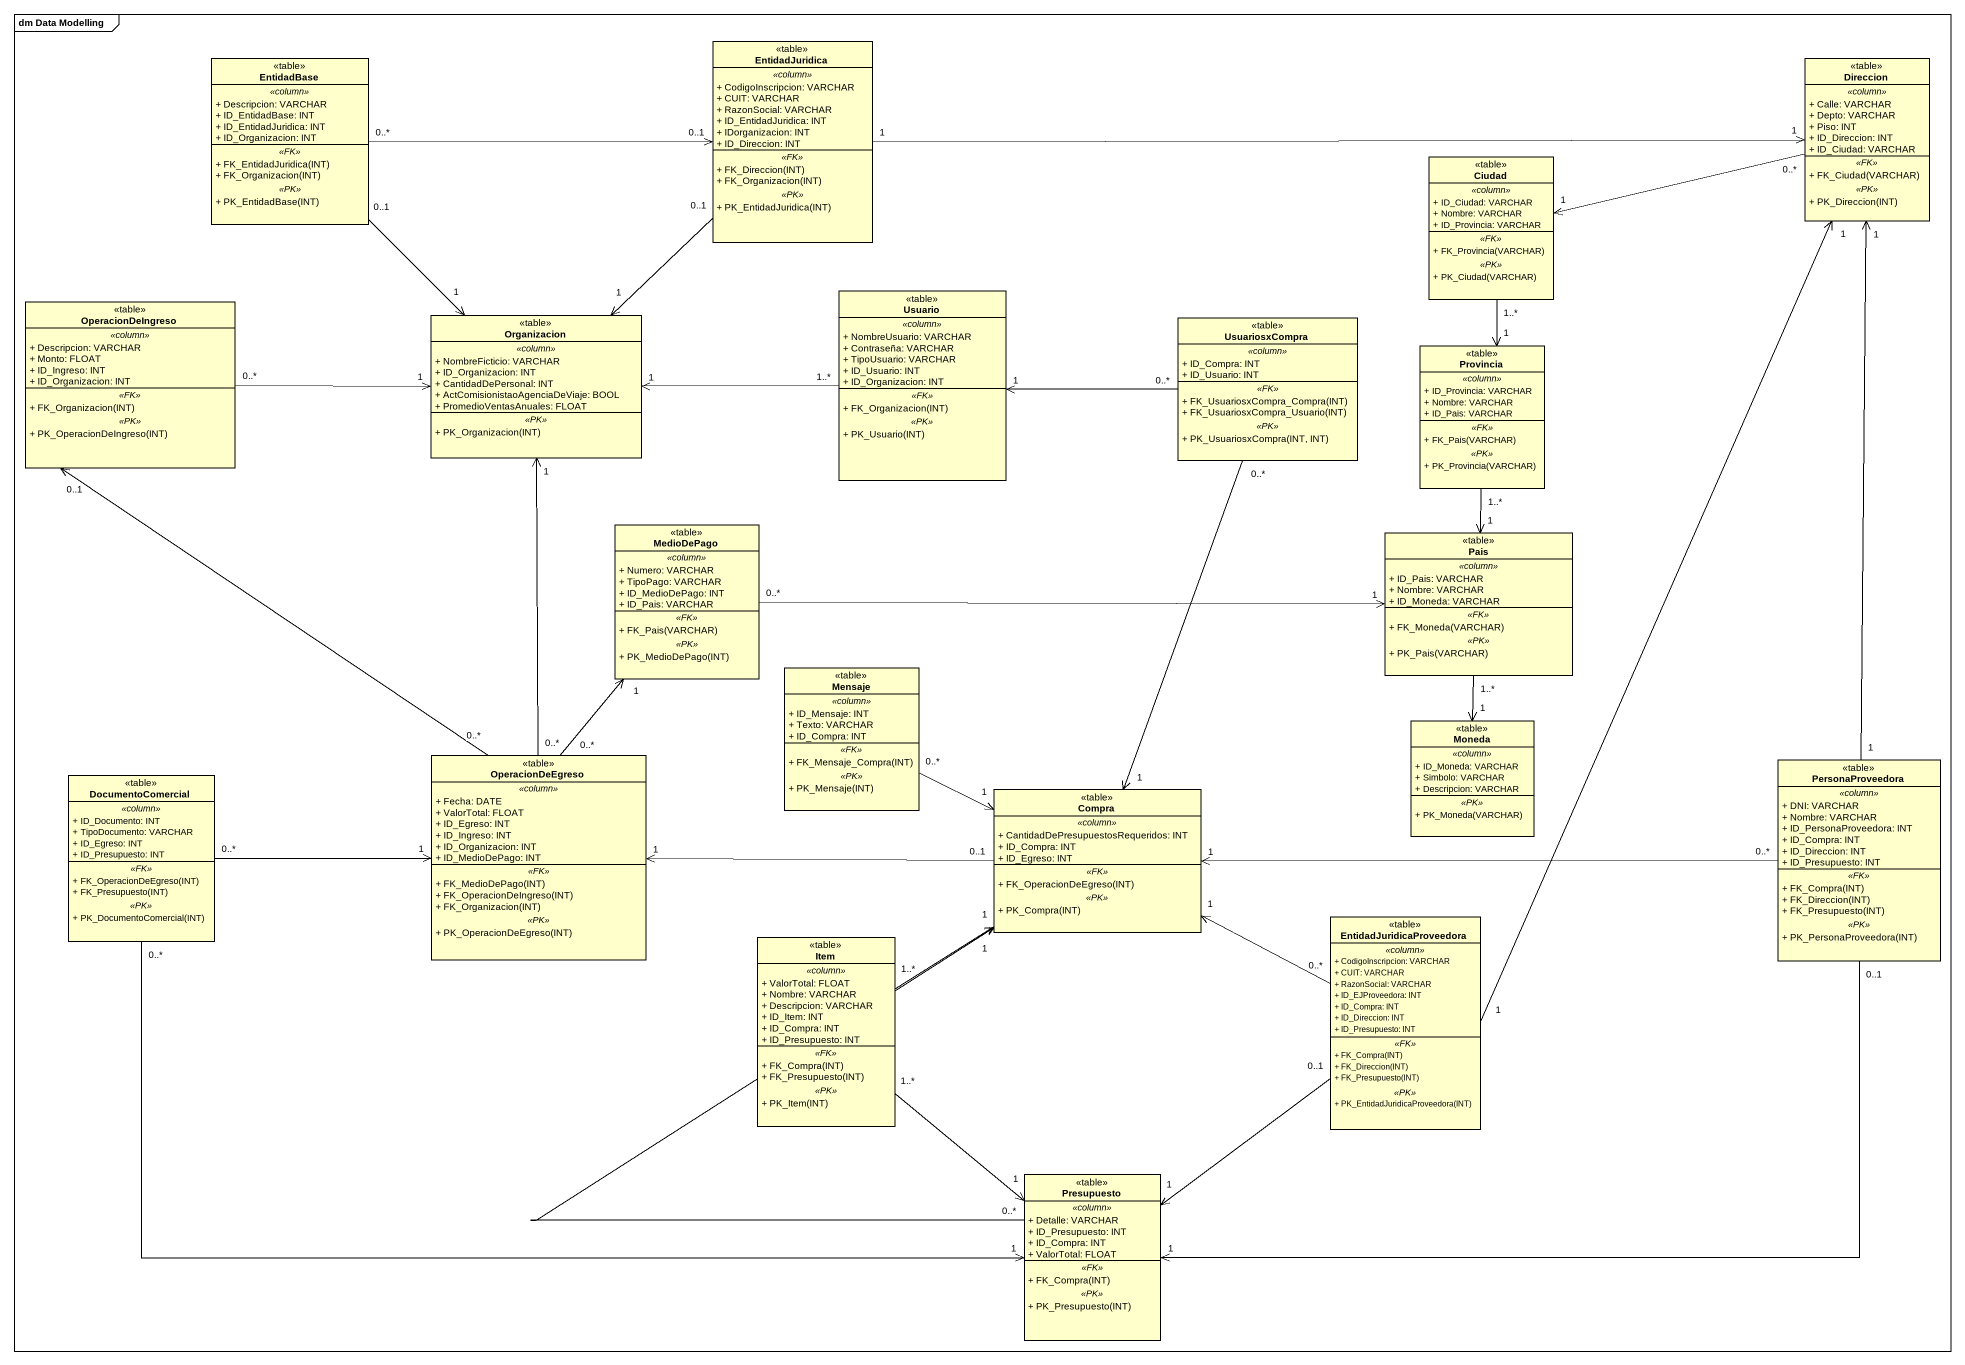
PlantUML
@startuml
mainframe dm Data Modelling
hide circle
hide empty members
skinparam classAttributeIconSize 0
class EntidadBase <<table>> {
  .. <<column>> ..
  + Descripcion: VARCHAR
  + ID_EntidadBase: INT
  + ID_EntidadJuridica: INT
  + ID_Organizacion: INT
  .. <<FK>> ..
  + FK_EntidadJuridica(INT)
  + FK_Organizacion(INT)
  .. <<PK>> ..
  + PK_EntidadBase(INT)
}
class EntidadJuridica <<table>> {
  .. <<column>> ..
  + CodigoInscripcion: VARCHAR
  + CUIT: VARCHAR
  + RazonSocial: VARCHAR
  + ID_EntidadJuridica: INT
  + IDorganizacion: INT
  + ID_Direccion: INT
  .. <<FK>> ..
  + FK_Direccion(INT)
  + FK_Organizacion(INT)
  .. <<PK>> ..
  + PK_EntidadJuridica(INT)
}
class Direccion <<table>> {
  .. <<column>> ..
  + Calle: VARCHAR
  + Depto: VARCHAR
  + Piso: INT
  + ID_Direccion: INT
  + ID_Ciudad: VARCHAR
  .. <<FK>> ..
  + FK_Ciudad(VARCHAR)
  .. <<PK>> ..
  + PK_Direccion(INT)
}
class Ciudad <<table>> {
  .. <<column>> ..
  + ID_Ciudad: VARCHAR
  + Nombre: VARCHAR
  + ID_Provincia: VARCHAR
  .. <<FK>> ..
  + FK_Provincia(VARCHAR)
  .. <<PK>> ..
  + PK_Ciudad(VARCHAR)
}
class OperacionDeIngreso <<table>> {
  .. <<column>> ..
  + Descripcion: VARCHAR
  + Monto: FLOAT
  + ID_Ingreso: INT
  + ID_Organizacion: INT
  .. <<FK>> ..
  + FK_Organizacion(INT)
  .. <<PK>> ..
  + PK_OperacionDeIngreso(INT)
}
class Usuario <<table>> {
  .. <<column>> ..
  + NombreUsuario: VARCHAR
  + Contraseña: VARCHAR
  + TipoUsuario: VARCHAR
  + ID_Usuario: INT
  + ID_Organizacion: INT
  .. <<FK>> ..
  + FK_Organizacion(INT)
  .. <<PK>> ..
  + PK_Usuario(INT)
}
class Organizacion <<table>> {
  .. <<column>> ..
  + NombreFicticio: VARCHAR
  + ID_Organizacion: INT
  + CantidadDePersonal: INT
  + ActComisionistaoAgenciaDeViaje: BOOL
  + PromedioVentasAnuales: FLOAT
  .. <<PK>> ..
  + PK_Organizacion(INT)
}
class UsuariosxCompra <<table>> {
  .. <<column>> ..
  + ID_Compra: INT
  + ID_Usuario: INT
  .. <<FK>> ..
  + FK_UsuariosxCompra_Compra(INT)
  + FK_UsuariosxCompra_Usuario(INT)
  .. <<PK>> ..
  + PK_UsuariosxCompra(INT, INT)
}
class Provincia <<table>> {
  .. <<column>> ..
  + ID_Provincia: VARCHAR
  + Nombre: VARCHAR
  + ID_Pais: VARCHAR
  .. <<FK>> ..
  + FK_Pais(VARCHAR)
  .. <<PK>> ..
  + PK_Provincia(VARCHAR)
}
class MedioDePago <<table>> {
  .. <<column>> ..
  + Numero: VARCHAR
  + TipoPago: VARCHAR
  + ID_MedioDePago: INT
  + ID_Pais: VARCHAR
  .. <<FK>> ..
  + FK_Pais(VARCHAR)
  .. <<PK>> ..
  + PK_MedioDePago(INT)
}
class Pais <<table>> {
  .. <<column>> ..
  + ID_Pais: VARCHAR
  + Nombre: VARCHAR
  + ID_Moneda: VARCHAR
  .. <<FK>> ..
  + FK_Moneda(VARCHAR)
  .. <<PK>> ..
  + PK_Pais(VARCHAR)
}
class Mensaje <<table>> {
  .. <<column>> ..
  + ID_Mensaje: INT
  + Texto: VARCHAR
  + ID_Compra: INT
  .. <<FK>> ..
  + FK_Mensaje_Compra(INT)
  .. <<PK>> ..
  + PK_Mensaje(INT)
}
class Moneda <<table>> {
  .. <<column>> ..
  + ID_Moneda: VARCHAR
  + Simbolo: VARCHAR
  + Descripcion: VARCHAR
  .. <<PK>> ..
  + PK_Moneda(VARCHAR)
}
class DocumentoComercial <<table>> {
  .. <<column>> ..
  + ID_Documento: INT
  + TipoDocumento: VARCHAR
  + ID_Egreso: INT
  + ID_Presupuesto: INT
  .. <<FK>> ..
  + FK_OperacionDeEgreso(INT)
  + FK_Presupuesto(INT)
  .. <<PK>> ..
  + PK_DocumentoComercial(INT)
}
class OperacionDeEgreso <<table>> {
  .. <<column>> ..
  + Fecha: DATE
  + ValorTotal: FLOAT
  + ID_Egreso: INT
  + ID_Ingreso: INT
  + ID_Organizacion: INT
  + ID_MedioDePago: INT
  .. <<FK>> ..
  + FK_MedioDePago(INT)
  + FK_OperacionDeIngreso(INT)
  + FK_Organizacion(INT)
  .. <<PK>> ..
  + PK_OperacionDeEgreso(INT)
}
class Compra <<table>> {
  .. <<column>> ..
  + CantidadDePresupuestosRequeridos: INT
  + ID_Compra: INT
  + ID_Egreso: INT
  .. <<FK>> ..
  + FK_OperacionDeEgreso(INT)
  .. <<PK>> ..
  + PK_Compra(INT)
}
class PersonaProveedora <<table>> {
  .. <<column>> ..
  + DNI: VARCHAR
  + Nombre: VARCHAR
  + ID_PersonaProveedora: INT
  + ID_Compra: INT
  + ID_Direccion: INT
  + ID_Presupuesto: INT
  .. <<FK>> ..
  + FK_Compra(INT)
  + FK_Direccion(INT)
  + FK_Presupuesto(INT)
  .. <<PK>> ..
  + PK_PersonaProveedora(INT)
}
class Item <<table>> {
  .. <<column>> ..
  + ValorTotal: FLOAT
  + Nombre: VARCHAR
  + Descripcion: VARCHAR
  + ID_Item: INT
  + ID_Compra: INT
  + ID_Presupuesto: INT
  .. <<FK>> ..
  + FK_Compra(INT)
  + FK_Presupuesto(INT)
  .. <<PK>> ..
  + PK_Item(INT)
}
class EntidadJuridicaProveedora <<table>> {
  .. <<column>> ..
  + CodigoInscripcion: VARCHAR
  + CUIT: VARCHAR
  + RazonSocial: VARCHAR
  + ID_EJProveedora: INT
  + ID_Compra: INT
  + ID_Direccion: INT
  + ID_Presupuesto: INT
  .. <<FK>> ..
  + FK_Compra(INT)
  + FK_Direccion(INT)
  + FK_Presupuesto(INT)
  .. <<PK>> ..
  + PK_EntidadJuridicaProveedora(INT)
}
class Presupuesto <<table>> {
  .. <<column>> ..
  + Detalle: VARCHAR
  + ID_Presupuesto: INT
  + ID_Compra: INT
  + ValorTotal: FLOAT
  .. <<FK>> ..
  + FK_Compra(INT)
  .. <<PK>> ..
  + PK_Presupuesto(INT)
}
EntidadBase "0..*" -right-> "0..1" EntidadJuridica
EntidadBase "0..1" --> "1" Organizacion
EntidadJuridica "1" -right-> "1" Direccion
EntidadJuridica "0..1" --> "1" Organizacion
Direccion "0..*" -left-> "1" Ciudad
Ciudad "1..*" --> "1" Provincia
OperacionDeIngreso "0..*" -right-> "1" Organizacion
Usuario "1..*" -left-> "1" Organizacion
UsuariosxCompra "0..*" -left-> "1" Usuario
UsuariosxCompra "0..*" --> "1" Compra
Provincia "1..*" --> "1" Pais
MedioDePago "0..*" -right-> "1" Pais
Pais "1..*" --> "1" Moneda
Mensaje "0..*" -right-> "1" Compra
DocumentoComercial "0..*" -right-> "1" OperacionDeEgreso
DocumentoComercial "0..*" -right-> "1" Presupuesto
OperacionDeEgreso "0..*" -up-> "0..1" OperacionDeIngreso
OperacionDeEgreso "0..*" -up-> "1" Organizacion
OperacionDeEgreso "0..*" -up-> "1" MedioDePago
Compra "0..1" -left-> "1" OperacionDeEgreso
PersonaProveedora "1" -up-> "1" Direccion
PersonaProveedora "0..*" -left-> "1" Compra
PersonaProveedora "0..1" -left-> "1" Presupuesto
Item "1..*" -up-> "1" Compra
Item "1..*" --> "1" Presupuesto
EntidadJuridicaProveedora "1" -up-> "1" Direccion
EntidadJuridicaProveedora "0..*" -left-> "1" Compra
EntidadJuridicaProveedora "0..1" --> "1" Presupuesto
Presupuesto "0..*" -up-> "1" Compra
@enduml
